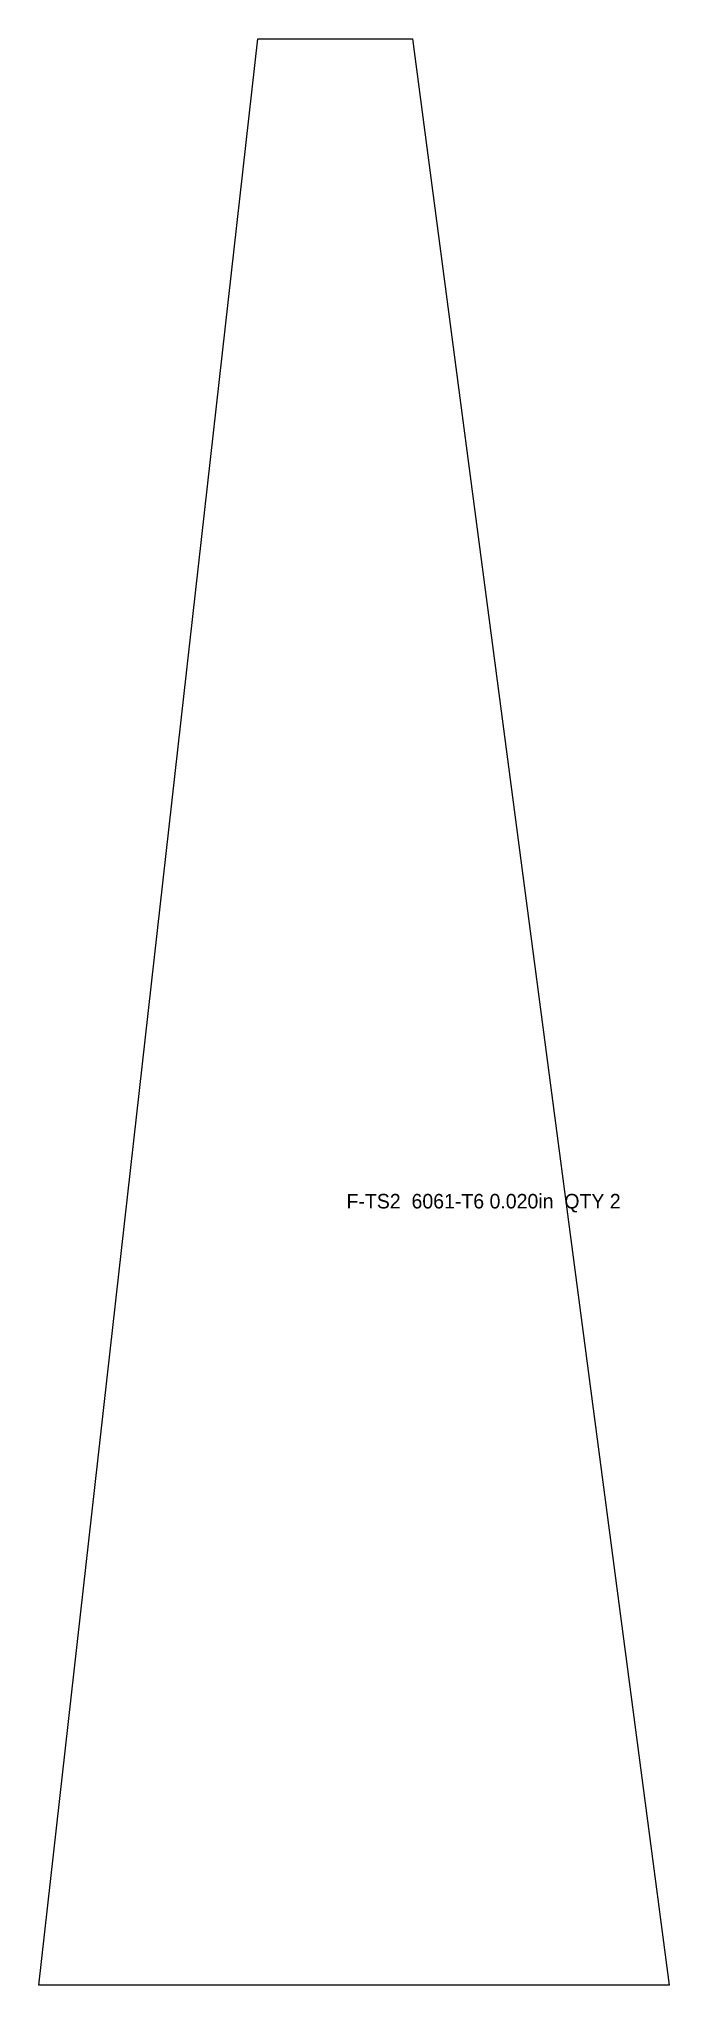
# Model space of a CAD drawing. Header units: millimetres. Extents: x 0 to 519, y 0 to 1602.
import ezdxf

# ---------------------------------------------------------------- set-up
doc = ezdxf.new("R2010")
doc.units = ezdxf.units.MM
doc.layers.add('CUT', color=7, linetype='CONTINUOUS')
doc.layers.add('ETCH', color=8, linetype='CONTINUOUS')

msp = doc.modelspace()

# ---------------------------------------------------------------- linework, layer by layer
at = {"layer": 'CUT'}
msp.add_lwpolyline([(0, 0), (180.2, 1602.1), (307.6, 1602.1), (518.7, 0), (0, 0)], close=True, dxfattribs=at)

# ---------------------------------------------------------------- texts
at = {"layer": 'ETCH'}
msp.add_text('F-TS2  6061-T6 0.020in  QTY 2', height=12, dxfattribs=at).set_placement((253.2, 639.3))

doc.saveas('drawing.dxf')
